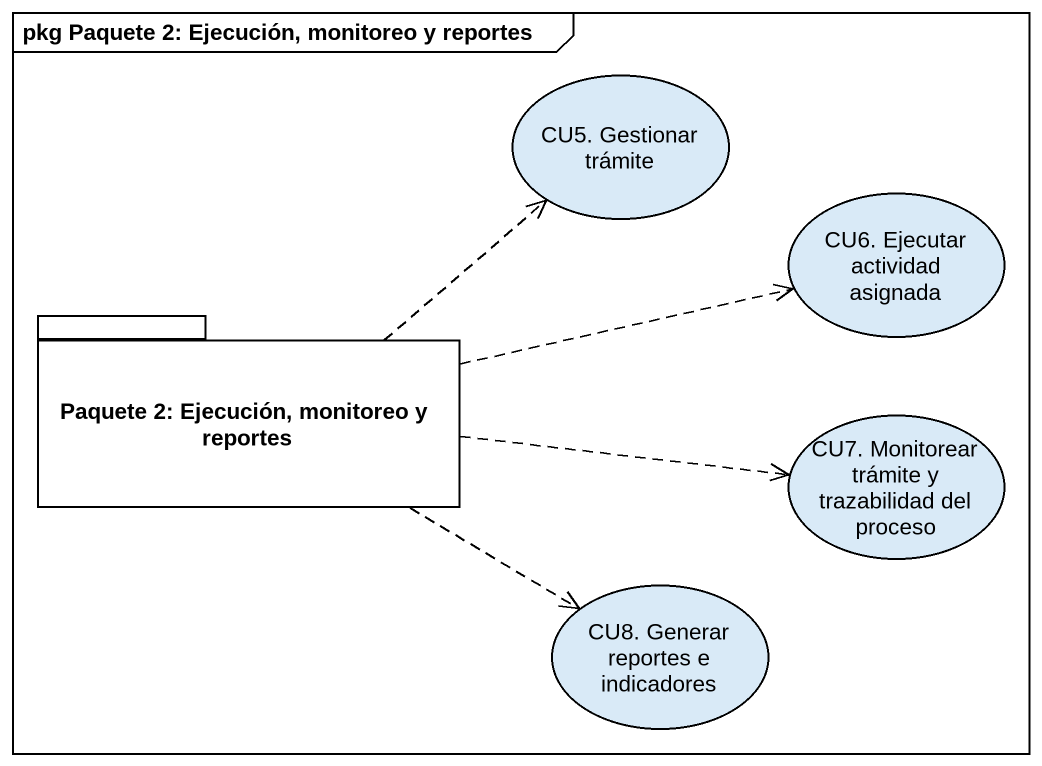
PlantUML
@startuml
mainframe pkg Paquete 2: Ejecución, monitoreo y reportes
usecase "CU5. Gestionar trámite" as CU5_Gestionar_trámite
usecase "CU6. Ejecutar actividad asignada" as CU6_Ejecutar_actividad
package "Paquete 2: Ejecución, monitoreo y reportes" as Paquete_2_Ejecución {
}
usecase "CU7. Monitorear trámite y trazabilidad del proceso" as CU7_Monitorear_trámite_y
usecase "CU8. Generar reportes e indicadores" as CU8_Generar_reportes_e
Paquete_2_Ejecución .up.> CU5_Gestionar_trámite
Paquete_2_Ejecución .right.> CU6_Ejecutar_actividad
Paquete_2_Ejecución .right.> CU7_Monitorear_trámite_y
Paquete_2_Ejecución .right.> CU8_Generar_reportes_e
@enduml
